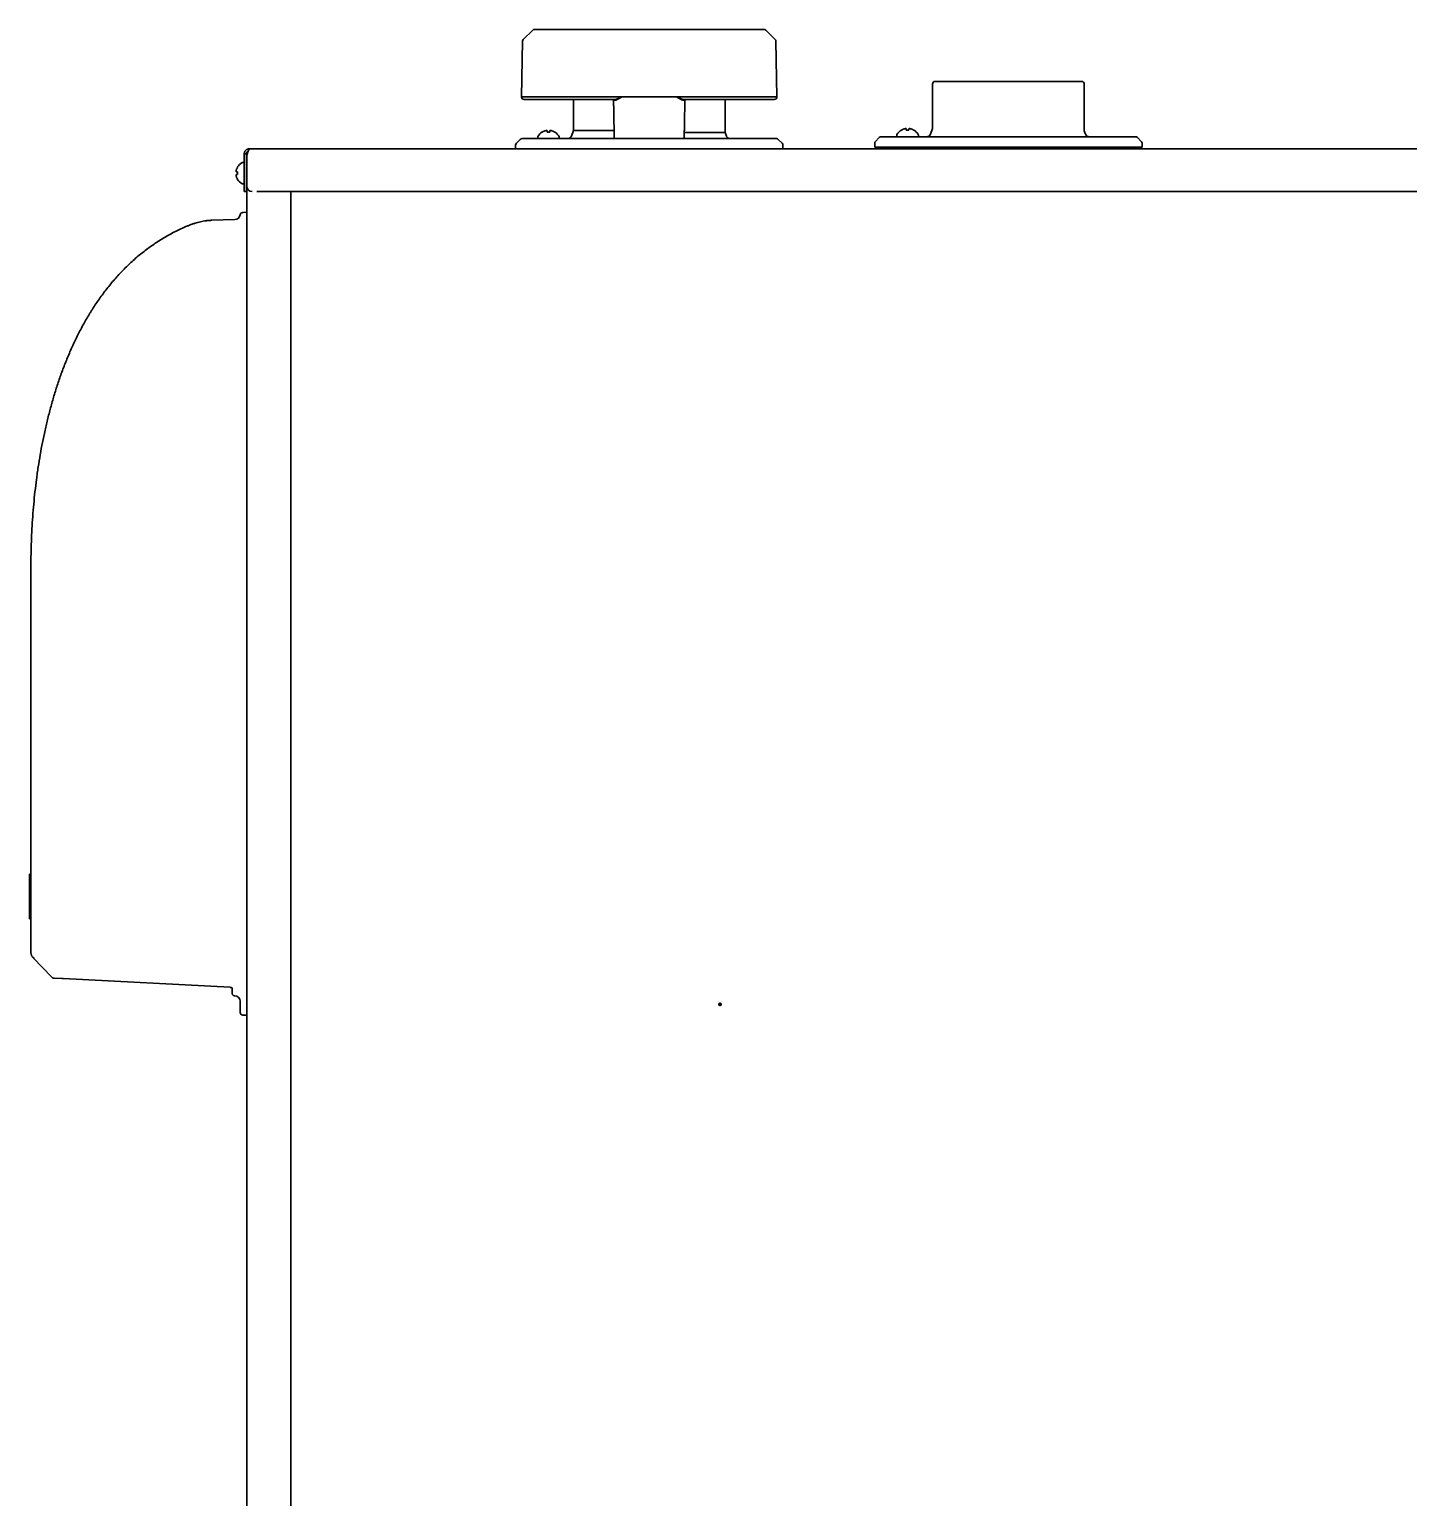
# Model space of a CAD drawing. Header units: inches. Extents: x 786 to 5593, y 691 to 5453.
# Drawn here: x 4505 to 5016, y 3429 to 3973 of the extents above; entities that cross this region are included whole.
import ezdxf

# ---------------------------------------------------------------- set-up
doc = ezdxf.new("R2010")
doc.units = ezdxf.units.IN
doc.layers.add('1', color=7, linetype='Continuous', true_color=0xffffff)

msp = doc.modelspace()

# ---------------------------------------------------------------- linework, layer by layer
at = {"layer": '1', "color": 7, "linetype": 'Continuous', "lineweight": 35}
for p, q in [((4687.61, 3969.24), (4691.09, 3972.67)), ((4776.7, 3972.96), (4691.79, 3972.96)), ((4777.4, 3972.67), (4780.89, 3969.24)), ((4686.95, 3947.96), (4687.31, 3968.55)), ((4781.19, 3968.55), (4781.55, 3947.96)), ((4839.16, 3936.18), (4839.16, 3952.66)), ((4839.16, 3936.18), (4839.16, 3952.66)), ((4857, 3953.66), (4840.16, 3953.66)), ((4857, 3953.66), (4840.16, 3953.66)), ((4859.42, 3953.66), (4857, 3953.66)), ((4859.42, 3953.66), (4857, 3953.66)), ((4861.18, 3953.66), (4859.42, 3953.66)), ((4861.18, 3953.66), (4859.42, 3953.66)), ((4873.33, 3953.66), (4861.18, 3953.66)), ((4873.33, 3953.66), (4861.18, 3953.66)), ((4875.09, 3953.66), (4873.33, 3953.66)), ((4875.09, 3953.66), (4873.33, 3953.66)), ((4877.52, 3953.66), (4875.09, 3953.66)), ((4877.52, 3953.66), (4875.09, 3953.66)), ((4894.36, 3953.66), (4877.52, 3953.66)), ((4894.36, 3953.66), (4877.52, 3953.66)), ((4895.36, 3952.66), (4895.36, 3935.41)), ((4895.36, 3952.66), (4895.36, 3935.41)), ((4686.95, 3947.94), (4686.95, 3947.96)), ((4686.95, 3947.96), (4781.55, 3947.96)), ((4687.95, 3946.96), (4721.4, 3946.96)), ((4706.15, 3935.48), (4706.15, 3946.96)), ((4706.15, 3935.48), (4706.15, 3946.96)), ((4747.09, 3946.96), (4780.55, 3946.96)), ((4762.35, 3946.96), (4762.35, 3934.71)), ((4762.35, 3946.96), (4762.35, 3934.71)), ((4781.55, 3947.96), (4781.55, 3947.94)), ((4694.65, 3934.95), (4694.65, 3934.92)), ((4699.25, 3934.88), (4699.25, 3934.91)), ((4705.41, 3933.44), (4706.15, 3935.48)), ((4705.41, 3933.44), (4706.15, 3935.48)), ((4721.13, 3935.48), (4706.15, 3935.48)), ((4721.13, 3935.48), (4706.15, 3935.48)), ((4762.35, 3934.71), (4747.33, 3934.71)), ((4762.35, 3934.71), (4747.33, 3934.71)), ((4762.35, 3934.71), (4762.81, 3933.44)), ((4762.35, 3934.71), (4762.81, 3933.44)), ((4825.94, 3933.56), (4825.94, 3933.76)), ((4827.64, 3935.63), (4827.64, 3935.6)), ((4832.24, 3935.6), (4832.24, 3935.63)), ((4833.94, 3933.76), (4833.94, 3933.56)), ((4838.42, 3934.14), (4839.16, 3936.18)), ((4838.42, 3934.14), (4839.16, 3936.18)), ((4895.36, 3935.41), (4895.82, 3934.14)), ((4895.36, 3935.41), (4895.82, 3934.14)), ((4586.31, 3928.66), (4586.06, 3928.66)), ((4586.31, 3928.66), (4586.29, 3928.65)), ((5417.76, 3928.66), (4586.31, 3928.66)), ((4684.75, 3928.66), (4684.75, 3930.04)), ((4684.75, 3928.66), (4684.75, 3930.04)), ((4685.04, 3930.75), (4686.45, 3932.16)), ((4685.04, 3930.75), (4686.45, 3932.16)), ((4781.33, 3932.46), (4687.16, 3932.46)), ((4781.33, 3932.46), (4687.16, 3932.46)), ((4692.93, 3932.89), (4692.93, 3933.09)), ((4696.92, 3932.46), (4693.32, 3932.49)), ((4700.93, 3933.02), (4700.93, 3932.82)), ((4782.04, 3932.16), (4783.45, 3930.75)), ((4782.04, 3932.16), (4783.45, 3930.75)), ((4783.75, 3930.04), (4783.75, 3928.66)), ((4783.75, 3930.04), (4783.75, 3928.66)), ((4817.76, 3929.36), (4817.76, 3930.74)), ((4817.76, 3929.36), (4817.76, 3930.74)), ((4817.76, 3929.36), (4875.86, 3929.36)), ((4817.76, 3929.36), (4875.86, 3929.36)), ((4818.05, 3931.45), (4819.47, 3932.86)), ((4818.05, 3931.45), (4819.47, 3932.86)), ((4914.35, 3933.16), (4820.17, 3933.16)), ((4914.35, 3933.16), (4820.17, 3933.16)), ((4852.35, 3929.36), (4852.35, 3928.66)), ((4852.35, 3929.36), (4852.35, 3928.66)), ((4875.86, 3929.36), (4916.76, 3929.36)), ((4875.86, 3929.36), (4916.76, 3929.36)), ((4915.05, 3932.86), (4916.47, 3931.45)), ((4915.05, 3932.86), (4916.47, 3931.45)), ((4916.76, 3930.74), (4916.76, 3929.36)), ((4916.76, 3930.74), (4916.76, 3929.36)), ((4583.66, 3923.66), (4583.86, 3923.66)), ((4584.26, 3926.86), (4584.26, 3926.74)), ((4584.26, 3926.74), (4584.26, 3925.9)), ((4584.26, 3925.9), (4584.26, 3914.86)), ((4585.06, 3926.86), (4585.06, 3926.74)), ((4585.06, 3925.9), (4585.06, 3926.74)), ((4585.06, 3925.9), (4585.06, 3914.86)), ((4585.16, 3925.9), (4585.16, 3914.86)), ((4585.35, 3926.74), (4585.4, 3926.86)), ((4581.81, 3921.96), (4581.78, 3921.96)), ((4581.78, 3917.36), (4581.81, 3917.36)), ((4585.06, 3921.26), (4585.16, 3921.26)), ((4585.16, 3918.06), (4585.06, 3918.06)), ((4583.86, 3915.66), (4583.66, 3915.66)), ((4584.26, 3912.86), (4584.26, 3914.86)), ((4584.26, 3912.86), (4585.06, 3912.86)), ((4585.06, 3912.86), (4585.06, 3914.86)), ((4585.26, 3914.22), (4585.26, 2861.38)), ((4588.88, 3912.86), (5421.16, 3912.86)), ((4601.46, 3912.85), (4601.46, 2768.2)), ((4580.81, 3902.5), (4572.27, 3902.2)), ((4585.24, 3905.16), (4583.68, 3905.1)), ((4585.24, 3903.69), (4585.24, 3905.16)), ((4585.24, 3897.61), (4585.24, 3903.69)), ((4585.26, 3899.63), (4585.24, 3899.63)), ((4585.24, 3894.08), (4585.24, 3897.61)), ((4585.24, 3894.08), (4585.24, 3624.23)), ((4505.24, 3774), (4505.24, 3631.05)), ((4585.26, 3748.83), (4585.24, 3748.83)), ((4504.74, 3659.92), (4505.24, 3659.92)), ((4504.68, 3654.54), (4504.74, 3654.54)), ((4504.74, 3651.41), (4504.74, 3651.07)), ((4504.74, 3648.78), (4504.68, 3648.78)), ((4504.74, 3643.39), (4505.24, 3643.39)), ((4506.06, 3628.98), (4506.08, 3628.96)), ((4506.08, 3628.96), (4512.95, 3621.72)), ((4585.24, 3620.7), (4585.24, 3624.23)), ((4585.24, 3623.57), (4585.26, 3623.57)), ((4513.63, 3621.41), (4513.82, 3621.4)), ((4513.82, 3621.4), (4516.71, 3621.25)), ((4516.71, 3621.25), (4517.19, 3621.22)), ((4517.19, 3621.22), (4579.09, 3617.98)), ((4585.26, 3620.74), (4585.24, 3620.74)), ((4585.24, 3609.12), (4585.24, 3620.7)), ((4579.09, 3617.98), (4579.18, 3617.97)), ((4579.74, 3617.72), (4579.74, 3617.03)), ((4579.74, 3617.03), (4579.74, 3615.86)), ((4580.7, 3614.86), (4580.81, 3614.86)), ((4582.74, 3612.86), (4582.74, 3608.71)), ((4583.7, 3607.71), (4585.24, 3607.65)), ((4585.24, 3607.65), (4585.24, 3609.12))]:
    msp.add_line(p, q, dxfattribs=at)
for centre, radius, start, end in [((4691.79, 3971.96), 1, 90, 134.5), ((4776.7, 3971.96), 1, 45.5, 90), ((4688.31, 3968.53), 1, 134.5, 179), ((4780.19, 3968.53), 1, 1, 45.5), ((4840.16, 3952.66), 1, 90, 180), ((4840.16, 3952.66), 1, 90, 180), ((4894.36, 3952.66), 1, 0, 90), ((4894.36, 3952.66), 1, 0, 90), ((4687.95, 3947.96), 1, 181, 270), ((4780.55, 3947.96), 1, 270, 359), ((4697.11, 3930.83), 4.8, 121.0814, 149.1988), ((4696.91, 3931.15), 3.78, 89.5035, 97.1041), ((4696.91, 3931.15), 3.78, 81.8959, 89.4965), ((4696.71, 3930.84), 4.8, 29.8012, 57.9163), ((4826.34, 3933.76), 0.4, 149.6988, 180), ((4830.14, 3931.54), 4.8, 121.3727, 149.6988), ((4829.74, 3931.54), 4.8, 30.3012, 58.6273), ((4833.54, 3933.76), 0.4, 0, 30.3012), ((4837.01, 3934.66), 1.5, 270, 340), ((4837.01, 3934.66), 1.5, 270, 340), ((4897.23, 3934.66), 1.5, 200, 270), ((4897.23, 3934.66), 1.5, 200, 270), ((4685.75, 3930.04), 1, 135, 180), ((4685.75, 3930.04), 1, 135, 180), ((4687.16, 3931.46), 1, 90, 135), ((4687.16, 3931.46), 1, 90, 135), ((4693.33, 3933.09), 0.4, 149.1988, 179.5), ((4693.33, 3932.89), 0.4, 179.5, 269.5), ((4694.72, 3931.88), 0.6, 75.4572, 89.5), ((4700.53, 3932.82), 0.4, 292.8662, 359.5), ((4700.53, 3933.02), 0.4, 359.5, 29.8012), ((4704, 3933.96), 1.5, 270, 340), ((4704, 3933.96), 1.5, 270, 340), ((4764.22, 3933.96), 1.5, 200, 270), ((4764.22, 3933.96), 1.5, 200, 270), ((4781.33, 3931.46), 1, 45, 90), ((4781.33, 3931.46), 1, 45, 90), ((4782.75, 3930.04), 1, 0, 45), ((4782.75, 3930.04), 1, 0, 45), ((4818.76, 3930.74), 1, 135, 180), ((4818.76, 3930.74), 1, 135, 180), ((4820.17, 3932.16), 1, 90, 135), ((4820.17, 3932.16), 1, 90, 135), ((4826.34, 3933.56), 0.4, 180, 270), ((4833.54, 3933.56), 0.4, 270, 0), ((4914.35, 3932.16), 1, 45, 90), ((4914.35, 3932.16), 1, 45, 90), ((4915.76, 3930.74), 1, 0, 45), ((4915.76, 3930.74), 1, 0, 45), ((4585.88, 3919.46), 4.8, 120.3012, 148.6273), ((4583.66, 3923.26), 0.4, 90, 120.3012), ((4583.86, 3923.26), 0.4, 0, 90), ((4587.16, 3925.9), 2, 155, 180), ((4585.88, 3919.86), 4.8, 211.3727, 239.6988), ((4583.66, 3916.06), 0.4, 239.6988, 270), ((4583.86, 3916.06), 0.4, 270, 0), ((4587.16, 3914.86), 2, 180, 270), ((4580.74, 3904.5), 2, 272, 352.3764), ((4583.71, 3904.1), 1, 92, 172.3764), ((4584.26, 3741.62), 1, 348.582, 0), ((4513.68, 3622.41), 1, 223.5, 267), ((4580.74, 3615.86), 1, 180, 268), ((4580.74, 3612.86), 2, 0, 88), ((4583.74, 3608.71), 1, 180, 268)]:
    msp.add_arc(centre, radius, start, end, dxfattribs=at)
at = {"layer": '1', "color": 7, "linetype": 'Continuous', "lineweight": 35, "extrusion": (0, 0, -1)}
for centre, major_axis, ratio, start_param, end_param in [((4583.72, 3904.1), (0.035, -0.999), 0.99992, 1.732165, 3.141593), ((4508.24, 3631.05), (-0.03, 3), 0.999945, 4.711245, 4.721764), ((4507.51, 3630.36), (-1.45, -1.38), 0.215792, 5.749991, 6.283185), ((4507.53, 3630.34), (-1.45, -1.38), 0.267944, 5.759002, 6.283185)]:
    msp.add_ellipse(centre, major_axis=major_axis, ratio=ratio, start_param=start_param, end_param=end_param, dxfattribs=at)
at = {"layer": '1', "color": 7, "linetype": 'Continuous', "lineweight": 35}
for points, degree in [([(4721.03, 3947.09), (4721.29, 3932.46)], 1), ([(4746.82, 3946.98), (4747.01, 3946.94)], 1), ([(4747.2, 3932.46), (4747.46, 3947.09)], 1), ([(4695.95, 3935.46), (4695.98, 3935.46), (4696.03, 3935.47), (4696.1, 3935.47), (4696.17, 3935.48), (4696.24, 3935.47), (4696.31, 3935.47), (4696.38, 3935.47), (4696.43, 3935.46), (4696.45, 3935.46)], 3), ([(4696.45, 3935.46), (4696.45, 3935.44), (4696.45, 3935.41), (4696.45, 3935.36), (4696.45, 3935.31), (4696.45, 3935.24), (4696.45, 3935.18), (4696.45, 3935.1), (4696.45, 3935.02), (4696.45, 3934.94), (4696.45, 3934.91)], 3), ([(4697.45, 3935.45), (4697.47, 3935.45), (4697.52, 3935.46), (4697.59, 3935.46), (4697.66, 3935.46), (4697.74, 3935.46), (4697.81, 3935.46), (4697.88, 3935.45), (4697.93, 3935.45), (4697.95, 3935.44)], 3), ([(4697.95, 3935.44), (4698, 3935.43), (4698.11, 3935.4), (4698.27, 3935.35), (4698.43, 3935.29), (4698.59, 3935.23), (4698.74, 3935.16), (4698.89, 3935.08), (4699.06, 3934.99), (4699.18, 3934.92), (4699.25, 3934.88)], 3), ([(4828.94, 3936.15), (4828.96, 3936.16), (4829.01, 3936.16), (4829.08, 3936.17), (4829.15, 3936.17), (4829.22, 3936.17), (4829.29, 3936.17), (4829.37, 3936.16), (4829.41, 3936.16), (4829.44, 3936.15)], 3), ([(4829.44, 3936.15), (4829.44, 3936.14), (4829.44, 3936.11), (4829.44, 3936.06), (4829.44, 3936), (4829.44, 3935.94), (4829.44, 3935.87), (4829.44, 3935.8), (4829.44, 3935.71), (4829.44, 3935.64), (4829.44, 3935.6)], 3), ([(4829.44, 3935.6), (4829.6, 3935.62), (4829.94, 3935.65), (4830.27, 3935.62), (4830.44, 3935.6)], 3), ([(4830.44, 3936.15), (4830.46, 3936.16), (4830.51, 3936.16), (4830.59, 3936.17), (4830.66, 3936.17), (4830.73, 3936.17), (4830.8, 3936.17), (4830.87, 3936.16), (4830.91, 3936.16), (4830.94, 3936.15)], 3), ([(4830.94, 3936.15), (4830.99, 3936.14), (4831.1, 3936.11), (4831.26, 3936.06), (4831.42, 3936), (4831.58, 3935.94), (4831.73, 3935.87), (4831.88, 3935.8), (4832.05, 3935.71), (4832.17, 3935.64), (4832.24, 3935.6)], 3), ([(4585.06, 3926.86), (4584.26, 3926.86)], 1), ([(4581.26, 3920.16), (4581.26, 3920.18), (4581.25, 3920.23), (4581.25, 3920.31), (4581.25, 3920.38), (4581.25, 3920.45), (4581.25, 3920.52), (4581.26, 3920.59), (4581.26, 3920.63), (4581.26, 3920.66)], 3), ([(4581.26, 3918.66), (4581.26, 3918.68), (4581.26, 3918.73), (4581.25, 3918.8), (4581.25, 3918.87), (4581.25, 3918.94), (4581.25, 3919.01), (4581.26, 3919.08), (4581.26, 3919.13), (4581.26, 3919.16)], 3), ([(4581.26, 3920.66), (4581.28, 3920.71), (4581.31, 3920.82), (4581.36, 3920.98), (4581.41, 3921.14), (4581.48, 3921.29), (4581.54, 3921.45), (4581.62, 3921.6), (4581.7, 3921.77), (4581.78, 3921.89), (4581.81, 3921.96)], 3), ([(4581.26, 3919.16), (4581.28, 3919.16), (4581.31, 3919.16), (4581.36, 3919.16), (4581.41, 3919.16), (4581.48, 3919.16), (4581.54, 3919.16), (4581.62, 3919.16), (4581.7, 3919.16), (4581.78, 3919.16), (4581.81, 3919.16)], 3), ([(4581.81, 3919.16), (4581.79, 3919.32), (4581.77, 3919.66), (4581.79, 3919.99), (4581.81, 3920.16)], 3), ([(4572.27, 3902.2), (4572.26, 3902.2), (4572.25, 3902.2), (4572.24, 3902.2)], 3)]:
    msp.add_open_spline(points, degree=degree, dxfattribs=at)
for points, knots in [([(4721.04, 3946.91), (4721.04, 3946.91), (4721.04, 3946.9), (4721.05, 3946.89), (4721.05, 3946.88), (4721.05, 3946.87), (4721.05, 3946.87), (4721.05, 3946.86), (4721.05, 3946.85), (4721.05, 3946.84), (4721.06, 3946.83), (4721.06, 3946.83), (4721.06, 3946.82), (4721.06, 3946.81), (4721.06, 3946.8), (4721.07, 3946.79), (4721.07, 3946.78), (4721.08, 3946.77), (4721.08, 3946.76), (4721.09, 3946.75), (4721.09, 3946.74), (4721.1, 3946.73), (4721.1, 3946.73), (4721.11, 3946.72), (4721.12, 3946.72), (4721.13, 3946.72), (4721.13, 3946.71), (4721.14, 3946.71), (4721.15, 3946.71), (4721.15, 3946.71)], [0, 0, 0, 0, 0.017533, 0.041523, 0.065552, 0.089626, 0.11375, 0.13793, 0.162169, 0.186474, 0.210849, 0.2353, 0.259831, 0.284448, 0.309154, 0.358, 0.406777, 0.455521, 0.50427, 0.55306, 0.601929, 0.650912, 0.700045, 0.749366, 0.798909, 0.84871, 0.898803, 0.949222, 1, 1, 1, 1]), ([(4721.15, 3946.71), (4721.15, 3946.71), (4721.16, 3946.71), (4721.16, 3946.71), (4721.17, 3946.71), (4721.18, 3946.71), (4721.19, 3946.71), (4721.2, 3946.71), (4721.21, 3946.71), (4721.22, 3946.71), (4721.22, 3946.71), (4721.23, 3946.71), (4721.24, 3946.71), (4721.25, 3946.71), (4721.26, 3946.71), (4721.27, 3946.71), (4721.28, 3946.71), (4721.3, 3946.71), (4721.31, 3946.71), (4721.32, 3946.71), (4721.33, 3946.71), (4721.34, 3946.71), (4721.35, 3946.71), (4721.36, 3946.71), (4721.38, 3946.71), (4721.39, 3946.71), (4721.4, 3946.71), (4721.41, 3946.71), (4721.43, 3946.71), (4721.44, 3946.71), (4721.45, 3946.71), (4721.47, 3946.71), (4721.48, 3946.71), (4721.5, 3946.71), (4721.51, 3946.71), (4721.52, 3946.71), (4721.54, 3946.71), (4721.55, 3946.71), (4721.57, 3946.71), (4721.58, 3946.71), (4721.6, 3946.71), (4721.61, 3946.71), (4721.62, 3946.71)], [0, 0, 0, 0, 0.02538, 0.05074, 0.076081, 0.101403, 0.126705, 0.151987, 0.17725, 0.202494, 0.227718, 0.252922, 0.278107, 0.303273, 0.328419, 0.353545, 0.378653, 0.40374, 0.428808, 0.453857, 0.478886, 0.503896, 0.528886, 0.553857, 0.578808, 0.60374, 0.628652, 0.653545, 0.678418, 0.703272, 0.728106, 0.752921, 0.777717, 0.802493, 0.827249, 0.851986, 0.876704, 0.901402, 0.926081, 0.95074, 0.97538, 1, 1, 1, 1]), ([(4724.17, 3947.94), (4724.15, 3947.93), (4724.13, 3947.92), (4724.09, 3947.91), (4724.06, 3947.89), (4724.02, 3947.88), (4723.99, 3947.86), (4723.95, 3947.85), (4723.92, 3947.83), (4723.88, 3947.82), (4723.85, 3947.8), (4723.82, 3947.79), (4723.78, 3947.77), (4723.75, 3947.76), (4723.72, 3947.74), (4723.68, 3947.73), (4723.65, 3947.72), (4723.62, 3947.7), (4723.59, 3947.69), (4723.56, 3947.68), (4723.53, 3947.66), (4723.5, 3947.65), (4723.47, 3947.64), (4723.44, 3947.62), (4723.41, 3947.61), (4723.38, 3947.6), (4723.35, 3947.59), (4723.32, 3947.57), (4723.29, 3947.56), (4723.26, 3947.55), (4723.24, 3947.54), (4723.21, 3947.53), (4723.18, 3947.51), (4723.16, 3947.5), (4723.13, 3947.49), (4723.1, 3947.48), (4723.08, 3947.47), (4723.05, 3947.46), (4723.03, 3947.45), (4723, 3947.44), (4722.98, 3947.43), (4722.95, 3947.42), (4722.93, 3947.41), (4722.91, 3947.4), (4722.88, 3947.39), (4722.86, 3947.38), (4722.84, 3947.37), (4722.81, 3947.36), (4722.79, 3947.35), (4722.77, 3947.34), (4722.75, 3947.33), (4722.73, 3947.33), (4722.71, 3947.32), (4722.69, 3947.31), (4722.67, 3947.3), (4722.65, 3947.29), (4722.63, 3947.29), (4722.61, 3947.28), (4722.59, 3947.27), (4722.57, 3947.26), (4722.55, 3947.26), (4722.53, 3947.25), (4722.51, 3947.24), (4722.49, 3947.24), (4722.48, 3947.23), (4722.46, 3947.22), (4722.44, 3947.22), (4722.41, 3947.21), (4722.37, 3947.19), (4722.32, 3947.17), (4722.27, 3947.15), (4722.23, 3947.14), (4722.18, 3947.12), (4722.13, 3947.11), (4722.09, 3947.09), (4722.04, 3947.08), (4722, 3947.06), (4721.95, 3947.05), (4721.91, 3947.04), (4721.87, 3947.03), (4721.83, 3947.02), (4721.79, 3947.01), (4721.76, 3947), (4721.72, 3946.99), (4721.68, 3946.99), (4721.65, 3946.98), (4721.61, 3946.97), (4721.58, 3946.97), (4721.55, 3946.97), (4721.52, 3946.96), (4721.49, 3946.96), (4721.46, 3946.96), (4721.43, 3946.96), (4721.41, 3946.96), (4721.4, 3946.96)], [0, 0, 0, 0, 0.011672, 0.023259, 0.03476, 0.046176, 0.057505, 0.068749, 0.079908, 0.09098, 0.101967, 0.112867, 0.123682, 0.134411, 0.145054, 0.155611, 0.166082, 0.176467, 0.186766, 0.196979, 0.207106, 0.217146, 0.227101, 0.23697, 0.246752, 0.256449, 0.266059, 0.275583, 0.285021, 0.294373, 0.303639, 0.312819, 0.321912, 0.33092, 0.339841, 0.348677, 0.357426, 0.36609, 0.374667, 0.383158, 0.391564, 0.399883, 0.408116, 0.416263, 0.424325, 0.4323, 0.44019, 0.447994, 0.455712, 0.463344, 0.47089, 0.478351, 0.485726, 0.493015, 0.500218, 0.507336, 0.514368, 0.521315, 0.528176, 0.534951, 0.541641, 0.548246, 0.554765, 0.561199, 0.567547, 0.573811, 0.579988, 0.586081, 0.604999, 0.623671, 0.642098, 0.660281, 0.67822, 0.695916, 0.713369, 0.73058, 0.74755, 0.76428, 0.780769, 0.79702, 0.813033, 0.828809, 0.844349, 0.859653, 0.874723, 0.88956, 0.904165, 0.918538, 0.932682, 0.946598, 0.960286, 0.973748, 0.986986, 1, 1, 1, 1]), ([(4721.62, 3946.71), (4721.62, 3946.71), (4721.63, 3946.71), (4721.64, 3946.71), (4721.65, 3946.71), (4721.67, 3946.71), (4721.68, 3946.72), (4721.69, 3946.72), (4721.7, 3946.72), (4721.72, 3946.72), (4721.73, 3946.72), (4721.74, 3946.72), (4721.76, 3946.73), (4721.77, 3946.73), (4721.79, 3946.73), (4721.8, 3946.73), (4721.82, 3946.74), (4721.83, 3946.74), (4721.85, 3946.74), (4721.86, 3946.75), (4721.88, 3946.75), (4721.89, 3946.76), (4721.91, 3946.76), (4721.92, 3946.76), (4721.94, 3946.77), (4721.95, 3946.77), (4721.97, 3946.78), (4721.99, 3946.79), (4722, 3946.79), (4722.02, 3946.8), (4722.07, 3946.81), (4722.15, 3946.84), (4722.27, 3946.9), (4722.4, 3946.96), (4722.52, 3947.02), (4722.64, 3947.08), (4722.76, 3947.14), (4722.86, 3947.2), (4722.96, 3947.25), (4723.06, 3947.31), (4723.16, 3947.36), (4723.24, 3947.41), (4723.31, 3947.45), (4723.36, 3947.47), (4723.4, 3947.5), (4723.45, 3947.53), (4723.5, 3947.56), (4723.55, 3947.59), (4723.6, 3947.62), (4723.66, 3947.64), (4723.71, 3947.68), (4723.76, 3947.71), (4723.82, 3947.74), (4723.87, 3947.77), (4723.93, 3947.8), (4723.99, 3947.84), (4724.05, 3947.87), (4724.11, 3947.9), (4724.15, 3947.93), (4724.17, 3947.94)], [0, 0, 0, 0, 0.006738, 0.013499, 0.020284, 0.027094, 0.033929, 0.04079, 0.047676, 0.05459, 0.06153, 0.068497, 0.075493, 0.082517, 0.089569, 0.096651, 0.103762, 0.110903, 0.118075, 0.125278, 0.132512, 0.139777, 0.147075, 0.154405, 0.161768, 0.169164, 0.176594, 0.184057, 0.191555, 0.199088, 0.206656, 0.254567, 0.305162, 0.358506, 0.414655, 0.457585, 0.501321, 0.545878, 0.578226, 0.612681, 0.649245, 0.687919, 0.704392, 0.721099, 0.738041, 0.755219, 0.772632, 0.79028, 0.808165, 0.826285, 0.844641, 0.863233, 0.882062, 0.901126, 0.920428, 0.939966, 0.95974, 0.979752, 1, 1, 1, 1]), ([(4747.09, 3946.96), (4747.09, 3946.96), (4747.08, 3946.96), (4747.06, 3946.96), (4747.05, 3946.96), (4747.04, 3946.96), (4747.02, 3946.96), (4747.01, 3946.96), (4746.99, 3946.96), (4746.98, 3946.96), (4746.96, 3946.96), (4746.94, 3946.97), (4746.93, 3946.97), (4746.91, 3946.97), (4746.9, 3946.97), (4746.88, 3946.97), (4746.86, 3946.98), (4746.85, 3946.98), (4746.83, 3946.98), (4746.81, 3946.99), (4746.79, 3946.99), (4746.77, 3946.99), (4746.76, 3947), (4746.74, 3947), (4746.72, 3947), (4746.7, 3947.01), (4746.68, 3947.01), (4746.66, 3947.02), (4746.64, 3947.02), (4746.62, 3947.03), (4746.6, 3947.03), (4746.58, 3947.04), (4746.56, 3947.04), (4746.54, 3947.05), (4746.52, 3947.06), (4746.5, 3947.06), (4746.48, 3947.07), (4746.46, 3947.08), (4746.44, 3947.08), (4746.42, 3947.09), (4746.39, 3947.1), (4746.37, 3947.1), (4746.35, 3947.11), (4746.33, 3947.12), (4746.3, 3947.13), (4746.28, 3947.13), (4746.26, 3947.14), (4746.23, 3947.15), (4746.21, 3947.16), (4746.18, 3947.17), (4746.16, 3947.18), (4746.13, 3947.19), (4746.11, 3947.2), (4746.08, 3947.2), (4746.06, 3947.21), (4746.03, 3947.22), (4746.01, 3947.23), (4745.98, 3947.24), (4745.95, 3947.25), (4745.93, 3947.26), (4745.9, 3947.28), (4745.87, 3947.29), (4745.84, 3947.3), (4745.8, 3947.31), (4745.77, 3947.32), (4745.74, 3947.34), (4745.7, 3947.35), (4745.67, 3947.37), (4745.63, 3947.38), (4745.59, 3947.4), (4745.55, 3947.41), (4745.52, 3947.43), (4745.47, 3947.44), (4745.43, 3947.46), (4745.39, 3947.48), (4745.35, 3947.5), (4745.3, 3947.52), (4745.26, 3947.54), (4745.21, 3947.56), (4745.16, 3947.58), (4745.12, 3947.6), (4745.07, 3947.62), (4745.02, 3947.64), (4744.96, 3947.66), (4744.91, 3947.69), (4744.86, 3947.71), (4744.8, 3947.73), (4744.75, 3947.76), (4744.69, 3947.78), (4744.63, 3947.81), (4744.57, 3947.83), (4744.51, 3947.86), (4744.45, 3947.88), (4744.39, 3947.91), (4744.35, 3947.93), (4744.33, 3947.94)], [0, 0, 0, 0, 0.00651, 0.01307, 0.019681, 0.026343, 0.033056, 0.03982, 0.046635, 0.053501, 0.060419, 0.067389, 0.07441, 0.081484, 0.088609, 0.095787, 0.103017, 0.1103, 0.117636, 0.125024, 0.132465, 0.139959, 0.147506, 0.155106, 0.16276, 0.170467, 0.178228, 0.186042, 0.193911, 0.201833, 0.209809, 0.217839, 0.225924, 0.234062, 0.242255, 0.250503, 0.258805, 0.267162, 0.275573, 0.28404, 0.292561, 0.301137, 0.309768, 0.318455, 0.327197, 0.335993, 0.344846, 0.353753, 0.362716, 0.371735, 0.38081, 0.38994, 0.399125, 0.408367, 0.417664, 0.42659, 0.435804, 0.445304, 0.455092, 0.465168, 0.475531, 0.486183, 0.497122, 0.50835, 0.519867, 0.531672, 0.543766, 0.556149, 0.568821, 0.581782, 0.595033, 0.608573, 0.622403, 0.636523, 0.650932, 0.665631, 0.68062, 0.695899, 0.711469, 0.727328, 0.743477, 0.759916, 0.776646, 0.793665, 0.810975, 0.828574, 0.846463, 0.864642, 0.883111, 0.90187, 0.920918, 0.940255, 0.959881, 0.979796, 1, 1, 1, 1]), ([(4744.33, 3947.94), (4744.34, 3947.93), (4744.36, 3947.92), (4744.39, 3947.91), (4744.41, 3947.89), (4744.44, 3947.87), (4744.47, 3947.86), (4744.5, 3947.84), (4744.53, 3947.82), (4744.56, 3947.81), (4744.58, 3947.79), (4744.61, 3947.78), (4744.64, 3947.76), (4744.66, 3947.74), (4744.69, 3947.73), (4744.72, 3947.71), (4744.74, 3947.7), (4744.77, 3947.68), (4744.8, 3947.67), (4744.82, 3947.65), (4744.85, 3947.64), (4744.87, 3947.62), (4744.9, 3947.61), (4744.92, 3947.6), (4744.95, 3947.58), (4744.97, 3947.57), (4745, 3947.55), (4745.02, 3947.54), (4745.04, 3947.53), (4745.07, 3947.51), (4745.09, 3947.5), (4745.11, 3947.49), (4745.14, 3947.47), (4745.16, 3947.46), (4745.18, 3947.45), (4745.21, 3947.44), (4745.23, 3947.42), (4745.25, 3947.41), (4745.27, 3947.4), (4745.29, 3947.39), (4745.32, 3947.37), (4745.34, 3947.36), (4745.36, 3947.35), (4745.38, 3947.34), (4745.4, 3947.33), (4745.42, 3947.32), (4745.44, 3947.3), (4745.46, 3947.29), (4745.48, 3947.28), (4745.5, 3947.27), (4745.52, 3947.26), (4745.54, 3947.25), (4745.56, 3947.24), (4745.58, 3947.23), (4745.6, 3947.22), (4745.61, 3947.21), (4745.63, 3947.2), (4745.65, 3947.19), (4745.67, 3947.18), (4745.69, 3947.17), (4745.7, 3947.16), (4745.72, 3947.15), (4745.74, 3947.14), (4745.76, 3947.13), (4745.77, 3947.12), (4745.79, 3947.11), (4745.81, 3947.11), (4745.82, 3947.1), (4745.84, 3947.09), (4745.85, 3947.08), (4745.87, 3947.07), (4745.88, 3947.06), (4745.9, 3947.06), (4745.92, 3947.05), (4745.93, 3947.04), (4745.95, 3947.03), (4746, 3947), (4746.1, 3946.96), (4746.23, 3946.9), (4746.35, 3946.84), (4746.43, 3946.81), (4746.49, 3946.79), (4746.52, 3946.78), (4746.55, 3946.77), (4746.58, 3946.76), (4746.61, 3946.75), (4746.64, 3946.75), (4746.67, 3946.74), (4746.7, 3946.73), (4746.73, 3946.73), (4746.75, 3946.72), (4746.78, 3946.72), (4746.81, 3946.72), (4746.83, 3946.71), (4746.85, 3946.71), (4746.87, 3946.71), (4746.88, 3946.71)], [0, 0, 0, 0, 0.009824, 0.019593, 0.029307, 0.038966, 0.04857, 0.058119, 0.067613, 0.077053, 0.086437, 0.095767, 0.105042, 0.114262, 0.123427, 0.132537, 0.141593, 0.150594, 0.15954, 0.168431, 0.177267, 0.186049, 0.194776, 0.203448, 0.212066, 0.220629, 0.229137, 0.237591, 0.24599, 0.254335, 0.262624, 0.27086, 0.27904, 0.287167, 0.295238, 0.303256, 0.311218, 0.319127, 0.326981, 0.33478, 0.342525, 0.350216, 0.357852, 0.365434, 0.372962, 0.380435, 0.387854, 0.395219, 0.40253, 0.409787, 0.416989, 0.424137, 0.431232, 0.438272, 0.445258, 0.45219, 0.459068, 0.465892, 0.472662, 0.479379, 0.486041, 0.49265, 0.499205, 0.505706, 0.512153, 0.518547, 0.524887, 0.531174, 0.537407, 0.543586, 0.549712, 0.555785, 0.561804, 0.56777, 0.573683, 0.579542, 0.585348, 0.641474, 0.6948, 0.745383, 0.793286, 0.807889, 0.822363, 0.836709, 0.85093, 0.865031, 0.879012, 0.892877, 0.90663, 0.920272, 0.933808, 0.94724, 0.960572, 0.973807, 0.986949, 1, 1, 1, 1]), ([(4746.88, 3946.71), (4746.88, 3946.71), (4746.89, 3946.71), (4746.91, 3946.71), (4746.92, 3946.71), (4746.94, 3946.71), (4746.95, 3946.71), (4746.97, 3946.71), (4746.98, 3946.71), (4747, 3946.71), (4747.01, 3946.71), (4747.03, 3946.71), (4747.04, 3946.71), (4747.05, 3946.71), (4747.07, 3946.71), (4747.08, 3946.71), (4747.09, 3946.71), (4747.11, 3946.71), (4747.12, 3946.71), (4747.13, 3946.71), (4747.14, 3946.71), (4747.15, 3946.71), (4747.17, 3946.71), (4747.18, 3946.71), (4747.19, 3946.71), (4747.2, 3946.71), (4747.21, 3946.71), (4747.22, 3946.71), (4747.23, 3946.71), (4747.24, 3946.71), (4747.25, 3946.71), (4747.26, 3946.71), (4747.27, 3946.71), (4747.28, 3946.71), (4747.29, 3946.71), (4747.3, 3946.71), (4747.3, 3946.71), (4747.31, 3946.71), (4747.32, 3946.71), (4747.33, 3946.71), (4747.34, 3946.71), (4747.34, 3946.71), (4747.34, 3946.71)], [0, 0, 0, 0, 0.024625, 0.049269, 0.073932, 0.098615, 0.123317, 0.148038, 0.172778, 0.197538, 0.222317, 0.247114, 0.271932, 0.296768, 0.321624, 0.346499, 0.371393, 0.396306, 0.421239, 0.446191, 0.471162, 0.496152, 0.521162, 0.546191, 0.571239, 0.596306, 0.621392, 0.646498, 0.671623, 0.696767, 0.721931, 0.747114, 0.772316, 0.797537, 0.822777, 0.848037, 0.873316, 0.898614, 0.923932, 0.949269, 0.974625, 1, 1, 1, 1]), ([(4747.34, 3946.71), (4747.35, 3946.71), (4747.35, 3946.71), (4747.35, 3946.71), (4747.36, 3946.71), (4747.36, 3946.71), (4747.36, 3946.71), (4747.37, 3946.72), (4747.37, 3946.72), (4747.37, 3946.72), (4747.38, 3946.72), (4747.38, 3946.72), (4747.39, 3946.72), (4747.39, 3946.73), (4747.39, 3946.73), (4747.39, 3946.73), (4747.4, 3946.74), (4747.4, 3946.74), (4747.4, 3946.74), (4747.41, 3946.75), (4747.41, 3946.75), (4747.41, 3946.76), (4747.41, 3946.76), (4747.42, 3946.76), (4747.42, 3946.77), (4747.42, 3946.78), (4747.42, 3946.78), (4747.43, 3946.79), (4747.43, 3946.79), (4747.43, 3946.8), (4747.43, 3946.81), (4747.43, 3946.82), (4747.44, 3946.83), (4747.44, 3946.85), (4747.44, 3946.86), (4747.45, 3946.88), (4747.45, 3946.9), (4747.45, 3946.91), (4747.45, 3946.91)], [0, 0, 0, 0, 0.024484, 0.048879, 0.073189, 0.097419, 0.121571, 0.145649, 0.169657, 0.1936, 0.21748, 0.241301, 0.265069, 0.288785, 0.312455, 0.336083, 0.359672, 0.383226, 0.40675, 0.430248, 0.453723, 0.47718, 0.500622, 0.524055, 0.547481, 0.570906, 0.594332, 0.617765, 0.641209, 0.664667, 0.688143, 0.735848, 0.783239, 0.830354, 0.877228, 0.923899, 0.970405, 1, 1, 1, 1]), ([(4694.65, 3934.92), (4694.85, 3935.04), (4695.06, 3935.15), (4695.39, 3935.29), (4695.5, 3935.33), (4695.72, 3935.4), (4695.84, 3935.43), (4695.95, 3935.46)], [0, 0, 0, 0, 0.5, 0.5, 0.75, 0.75, 1, 1, 1, 1]), ([(4697.45, 3934.9), (4697.45, 3935.02), (4697.45, 3935.13), (4697.45, 3935.27), (4697.45, 3935.31), (4697.45, 3935.38), (4697.45, 3935.42), (4697.45, 3935.45)], [0, 0, 0, 0, 0.5, 0.5, 0.75, 0.75, 1, 1, 1, 1]), ([(4827.64, 3935.6), (4827.84, 3935.73), (4828.05, 3935.83), (4828.37, 3935.97), (4828.48, 3936.01), (4828.71, 3936.09), (4828.82, 3936.12), (4828.94, 3936.15)], [0, 0, 0, 0, 0.5, 0.5, 0.75, 0.75, 1, 1, 1, 1]), ([(4830.44, 3935.6), (4830.44, 3935.73), (4830.44, 3935.83), (4830.44, 3935.97), (4830.44, 3936.01), (4830.44, 3936.09), (4830.44, 3936.12), (4830.44, 3936.15)], [0, 0, 0, 0, 0.5, 0.5, 0.75, 0.75, 1, 1, 1, 1]), ([(4585.91, 3928.65), (4585.8, 3928.64), (4585.69, 3928.62), (4585.47, 3928.56), (4585.37, 3928.52), (4585.17, 3928.42), (4585.07, 3928.37), (4584.89, 3928.23), (4584.81, 3928.16), (4584.66, 3927.99), (4584.59, 3927.9), (4584.47, 3927.71), (4584.42, 3927.61), (4584.34, 3927.41), (4584.31, 3927.3), (4584.27, 3927.08), (4584.26, 3926.97), (4584.26, 3926.86)], [0, 0, 0, 0, 0.125, 0.125, 0.25, 0.25, 0.375, 0.375, 0.5, 0.5, 0.625, 0.625, 0.75, 0.75, 0.875, 0.875, 1, 1, 1, 1]), ([(4586.29, 3928.65), (4586.21, 3928.63), (4586.14, 3928.57), (4585.99, 3928.38), (4585.92, 3928.24), (4585.77, 3927.91), (4585.7, 3927.72), (4585.55, 3927.3), (4585.47, 3927.08), (4585.4, 3926.86)], [0, 0, 0, 0, 0.25, 0.25, 0.5, 0.5, 0.75, 0.75, 1, 1, 1, 1]), ([(4586.06, 3928.66), (4586.06, 3928.66), (4586.05, 3928.66), (4586.04, 3928.66), (4586.03, 3928.66), (4586.02, 3928.66), (4586, 3928.66), (4585.99, 3928.66), (4585.98, 3928.65), (4585.97, 3928.65), (4585.96, 3928.65), (4585.95, 3928.65), (4585.94, 3928.65), (4585.93, 3928.65), (4585.92, 3928.65), (4585.91, 3928.65), (4585.91, 3928.65)], [0, 0, 0, 0, 0.073473, 0.146486, 0.219075, 0.291275, 0.363122, 0.434652, 0.505902, 0.57691, 0.647713, 0.71835, 0.788858, 0.859277, 0.929644, 1, 1, 1, 1]), ([(4585.72, 3927.8), (4585.69, 3927.79), (4585.65, 3927.77), (4585.51, 3927.7), (4585.41, 3927.62), (4585.24, 3927.44), (4585.17, 3927.34), (4585.08, 3927.1), (4585.06, 3926.98), (4585.06, 3926.86)], [0, 0, 0, 0, 0.092302, 0.092302, 0.394868, 0.394868, 0.697434, 0.697434, 1, 1, 1, 1]), ([(4581.81, 3920.16), (4581.69, 3920.16), (4581.58, 3920.16), (4581.44, 3920.16), (4581.4, 3920.16), (4581.33, 3920.16), (4581.29, 3920.16), (4581.26, 3920.16)], [0, 0, 0, 0, 0.5, 0.5, 0.75, 0.75, 1, 1, 1, 1]), ([(4581.81, 3917.36), (4581.69, 3917.56), (4581.58, 3917.77), (4581.44, 3918.09), (4581.4, 3918.2), (4581.33, 3918.43), (4581.29, 3918.54), (4581.26, 3918.66)], [0, 0, 0, 0, 0.5, 0.5, 0.75, 0.75, 1, 1, 1, 1]), ([(4572.24, 3902.2), (4572.07, 3902.2), (4571.89, 3902.19), (4571.54, 3902.17), (4571.37, 3902.16), (4571.02, 3902.13), (4570.84, 3902.11), (4570.49, 3902.08), (4570.32, 3902.06), (4569.79, 3901.99), (4569.45, 3901.94), (4568.75, 3901.83), (4568.41, 3901.76), (4567.72, 3901.61), (4567.38, 3901.53), (4566.7, 3901.36), (4566.36, 3901.26), (4565.86, 3901.11), (4565.69, 3901.05), (4565.36, 3900.94), (4565.19, 3900.88), (4564.69, 3900.71), (4564.37, 3900.58), (4564.04, 3900.45)], [0, 0, 0, 0, 0.0625, 0.0625, 0.125, 0.125, 0.1875, 0.1875, 0.25, 0.25, 0.375, 0.375, 0.5, 0.5, 0.625, 0.625, 0.75, 0.75, 0.8125, 0.8125, 0.875, 0.875, 1, 1, 1, 1]), ([(4564.01, 3900.44), (4563.65, 3900.29), (4563.3, 3900.14), (4562.76, 3899.91), (4562.58, 3899.84), (4562.23, 3899.68), (4562.05, 3899.61), (4561.17, 3899.21), (4560.47, 3898.89), (4559.09, 3898.21), (4557.72, 3897.52), (4556.37, 3896.78), (4554.38, 3895.65), (4553.08, 3894.85), (4550.52, 3893.17), (4549.28, 3892.29), (4546.83, 3890.45), (4545.63, 3889.49), (4543.87, 3887.99), (4543.29, 3887.48), (4542.15, 3886.43), (4541.59, 3885.91), (4539.92, 3884.3), (4538.85, 3883.2), (4536.77, 3880.94), (4535.76, 3879.79), (4533.81, 3877.42), (4532.87, 3876.22), (4531.04, 3873.75), (4530.16, 3872.5), (4528.87, 3870.58), (4528.24, 3869.61), (4527.62, 3868.63), (4527.32, 3868.14), (4527.22, 3867.97), (4527.02, 3867.64), (4526.11, 3866.16), (4525.25, 3864.66), (4523.77, 3861.96), (4523.06, 3860.59), (4521.69, 3857.84), (4521.04, 3856.45), (4519.77, 3853.65), (4519.17, 3852.23), (4518.29, 3850.09), (4518.01, 3849.38), (4517.45, 3847.94), (4517.17, 3847.22), (4516.37, 3845.05), (4515.86, 3843.59), (4514.88, 3840.68), (4514.41, 3839.21), (4513.51, 3836.27), (4513.09, 3834.8), (4512.28, 3831.84), (4511.89, 3830.35), (4511.16, 3827.38), (4510.81, 3825.88), (4510.14, 3822.89), (4509.52, 3819.88), (4508.68, 3815.35), (4508.18, 3812.32), (4507.84, 3810.03), (4507.73, 3809.27), (4507.56, 3808.13), (4507.51, 3807.74), (4507.41, 3806.98), (4507.15, 3805.07), (4506.74, 3801.63), (4506.43, 3798.57), (4506.15, 3795.51), (4506.02, 3793.98), (4505.8, 3790.91), (4505.7, 3789.38), (4505.53, 3786.3), (4505.46, 3784.77), (4505.35, 3781.69), (4505.31, 3780.16), (4505.25, 3777.08), (4505.24, 3775.54), (4505.24, 3774)], [0, 0, 0, 0, 0.007813, 0.007813, 0.011719, 0.011719, 0.015625, 0.015625, 0.03125, 0.03125, 0.046875, 0.0625, 0.0625, 0.09375, 0.09375, 0.125, 0.125, 0.15625, 0.15625, 0.171875, 0.171875, 0.1875, 0.1875, 0.21875, 0.21875, 0.25, 0.25, 0.28125, 0.28125, 0.3125, 0.3125, 0.328125, 0.335938, 0.335938, 0.339844, 0.339844, 0.34375, 0.375, 0.375, 0.40625, 0.40625, 0.4375, 0.4375, 0.46875, 0.46875, 0.484375, 0.484375, 0.5, 0.5, 0.53125, 0.53125, 0.5625, 0.5625, 0.59375, 0.59375, 0.625, 0.625, 0.65625, 0.65625, 0.6875, 0.71875, 0.75, 0.75, 0.765625, 0.765625, 0.773438, 0.773438, 0.78125, 0.8125, 0.84375, 0.84375, 0.875, 0.875, 0.90625, 0.90625, 0.9375, 0.9375, 0.96875, 0.96875, 1, 1, 1, 1]), ([(4564.04, 3900.45), (4564.04, 3900.45), (4564.04, 3900.45), (4564.03, 3900.45), (4564.02, 3900.44), (4564.01, 3900.44)], [0, 0, 0, 0, 0.022734, 0.022734, 1, 1, 1, 1]), ([(4504.74, 3659.92), (4504.74, 3659.92), (4504.74, 3659.91), (4504.74, 3659.83), (4504.74, 3659.6), (4504.74, 3659.31), (4504.74, 3659.04), (4504.74, 3658.82), (4504.74, 3658.58), (4504.74, 3658.23), (4504.74, 3657.71), (4504.74, 3656.98), (4504.74, 3656.12), (4504.74, 3655.14), (4504.74, 3653.8), (4504.74, 3652.48), (4504.74, 3651.66)], [0, 0, 0, 0, 0.031719, 0.144489, 0.250289, 0.347718, 0.39304, 0.436034, 0.477966, 0.519974, 0.60332, 0.684165, 0.760512, 0.830612, 0.89347, 1, 1, 1, 1]), ([(4504.74, 3651.66), (4504.74, 3650.83), (4504.74, 3649.52), (4504.74, 3648.17), (4504.74, 3647.19), (4504.74, 3646.34), (4504.74, 3645.6), (4504.74, 3645.09), (4504.74, 3644.73), (4504.74, 3644.49), (4504.74, 3644.28), (4504.74, 3644), (4504.74, 3643.72), (4504.74, 3643.49), (4504.74, 3643.4), (4504.74, 3643.39), (4504.74, 3643.39)], [0, 0, 0, 0, 0.10653, 0.169388, 0.239488, 0.315835, 0.39668, 0.480026, 0.522034, 0.563966, 0.60696, 0.652282, 0.749711, 0.855511, 0.968281, 1, 1, 1, 1]), ([(4505.24, 3631.02), (4505.24, 3630.92), (4505.25, 3630.73), (4505.29, 3630.46), (4505.34, 3630.28), (4505.38, 3630.14), (4505.39, 3630.1), (4505.43, 3630.01), (4505.44, 3629.96), (4505.49, 3629.83), (4505.57, 3629.66), (4505.67, 3629.5), (4505.74, 3629.39), (4505.77, 3629.35), (4505.82, 3629.27), (4505.85, 3629.23), (4505.94, 3629.12), (4506, 3629.05), (4506.06, 3628.98)], [0, 0, 0, 0, 0.125, 0.25, 0.375, 0.375, 0.4375, 0.4375, 0.5, 0.5, 0.625, 0.75, 0.75, 0.8125, 0.8125, 0.875, 0.875, 1, 1, 1, 1]), ([(4579.79, 3617.72), (4579.79, 3617.72), (4579.79, 3617.72), (4579.75, 3617.76), (4579.66, 3617.82), (4579.51, 3617.89), (4579.3, 3617.96), (4579.15, 3617.97), (4579.08, 3617.97)], [0, 0, 0, 0, 0.080236, 0.203302, 0.339034, 0.542073, 0.810732, 1, 1, 1, 1])]:
    msp.add_open_spline(points, degree=3, knots=knots, dxfattribs=at)
at = {"layer": '1', "color": 163, "linetype": 'Continuous', "lineweight": 70}
msp.add_point((4760.43, 3611.66), dxfattribs=at)

doc.saveas('drawing.dxf')
